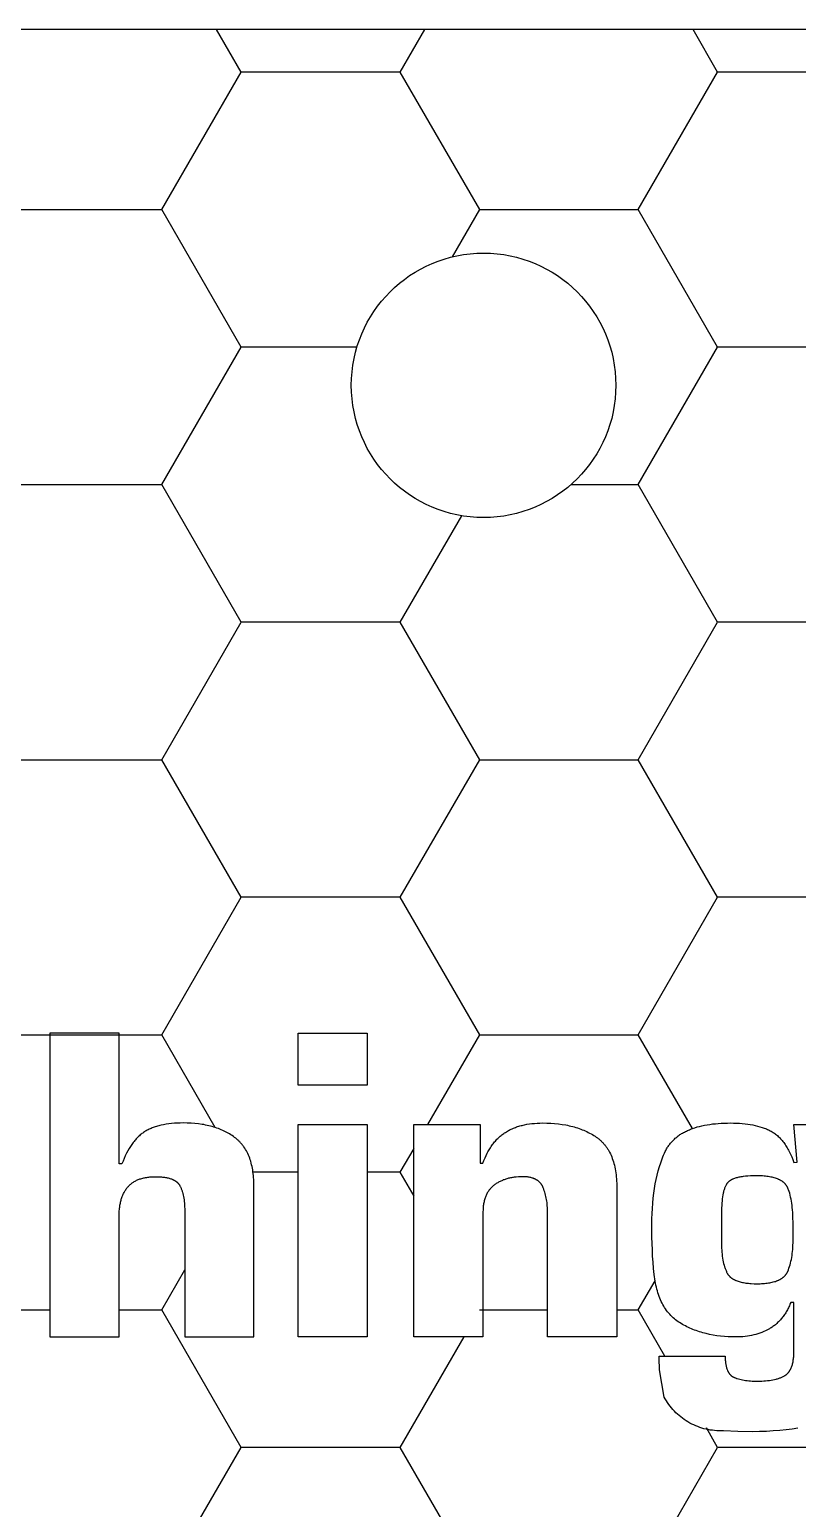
# Model space of a CAD drawing. Header units: millimetres. Extents: x 0 to 80, y 0 to 69.3.
# Drawn here: x 31.42 to 45.93, y 41.33 to 69.28 of the extents above; entities that cross this region are included whole.
import ezdxf

# ---------------------------------------------------------------- set-up
doc = ezdxf.new("R2010")
doc.units = ezdxf.units.MM
doc.header["$MEASUREMENT"] = 0
for name, color, linetype in [('CUT_PERIMETER', 1, 'CONTINUOUS'), ('HEX_BACKGROUND', 3, 'CONTINUOUS'), ('TEXT', 5, 'CONTINUOUS')]:
    doc.layers.add(name, color=color, linetype=linetype)

msp = doc.modelspace()

# ---------------------------------------------------------------- linework, layer by layer
at = {"layer": 'CUT_PERIMETER', "color": 1}
msp.add_line((60, 69.282), (20, 69.282), dxfattribs=at)
at = {"layer": 'CUT_PERIMETER'}
msp.add_circle((40, 62.557), 2.5, dxfattribs=at)
at = {"layer": 'HEX_BACKGROUND'}
for p, q in [((35.417, 68.48), (34.954, 69.282)), ((38.882, 69.282), (38.419, 68.48)), ((44.424, 68.48), (43.961, 69.282)), ((33.916, 65.88), (35.417, 68.48)), ((38.419, 68.48), (35.417, 68.48)), ((38.419, 68.48), (39.92, 65.88)), ((42.923, 65.88), (44.424, 68.48)), ((47.426, 68.48), (44.424, 68.48)), ((30.914, 65.88), (33.916, 65.88)), ((35.417, 63.28), (33.916, 65.88)), ((39.92, 65.88), (39.404, 64.985)), ((39.92, 65.88), (42.923, 65.88)), ((44.424, 63.28), (42.923, 65.88)), ((33.916, 60.68), (35.417, 63.28)), ((37.607, 63.28), (35.417, 63.28)), ((42.923, 60.68), (44.424, 63.28)), ((47.426, 63.28), (44.424, 63.28)), ((30.914, 60.68), (33.916, 60.68)), ((35.417, 58.08), (33.916, 60.68)), ((41.651, 60.68), (42.923, 60.68)), ((44.424, 58.08), (42.923, 60.68)), ((39.581, 60.092), (38.419, 58.08)), ((33.916, 55.48), (35.417, 58.08)), ((38.419, 58.08), (35.417, 58.08)), ((38.419, 58.08), (39.92, 55.48)), ((42.923, 55.48), (44.424, 58.08)), ((47.426, 58.08), (44.424, 58.08)), ((30.914, 55.48), (33.916, 55.48)), ((35.417, 52.88), (33.916, 55.48)), ((39.92, 55.48), (38.419, 52.88)), ((39.92, 55.48), (42.923, 55.48)), ((44.424, 52.88), (42.923, 55.48)), ((33.916, 50.28), (35.417, 52.88)), ((38.419, 52.88), (35.417, 52.88)), ((38.419, 52.88), (39.92, 50.28)), ((42.923, 50.28), (44.424, 52.88)), ((47.426, 52.88), (44.424, 52.88)), ((30.914, 50.28), (33.916, 50.28)), ((34.929, 48.526), (33.916, 50.28)), ((39.92, 50.28), (38.942, 48.586)), ((39.92, 50.28), (42.923, 50.28)), ((43.946, 48.507), (42.923, 50.28)), ((38.68, 48.131), (38.419, 47.68)), ((36.494, 47.68), (35.643, 47.68)), ((38.419, 47.68), (37.802, 47.68)), ((38.419, 47.68), (38.68, 47.228)), ((33.916, 45.08), (34.351, 45.833)), ((42.923, 45.08), (43.241, 45.63)), ((30.914, 45.08), (31.803, 45.08)), ((33.111, 45.08), (33.916, 45.08)), ((35.417, 42.48), (33.916, 45.08)), ((39.92, 45.08), (41.21, 45.08)), ((42.518, 45.08), (42.923, 45.08)), ((43.428, 44.205), (42.923, 45.08)), ((39.624, 44.567), (38.419, 42.48)), ((44.424, 42.48), (44.212, 42.847)), ((33.916, 39.88), (35.417, 42.48)), ((38.419, 42.48), (35.417, 42.48)), ((38.419, 42.48), (39.92, 39.88)), ((42.923, 39.88), (44.424, 42.48)), ((47.426, 42.48), (44.424, 42.48))]:
    msp.add_line(p, q, dxfattribs=at)
at = {"layer": 'TEXT'}
for p, q in [((33.111, 50.307), (31.803, 50.307)), ((31.803, 50.307), (31.803, 44.567)), ((33.111, 47.837), (33.111, 50.307)), ((36.494, 49.326), (36.494, 50.307)), ((36.494, 50.307), (37.802, 50.307)), ((37.802, 50.307), (37.802, 49.326)), ((37.802, 49.326), (36.494, 49.326)), ((33.494, 48.371), (33.479, 48.357)), ((33.509, 48.385), (33.494, 48.371)), ((33.525, 48.398), (33.509, 48.385)), ((33.541, 48.41), (33.525, 48.398)), ((33.557, 48.422), (33.541, 48.41)), ((33.573, 48.433), (33.557, 48.422)), ((33.589, 48.444), (33.573, 48.433)), ((33.606, 48.454), (33.589, 48.444)), ((33.623, 48.464), (33.606, 48.454)), ((33.64, 48.474), (33.623, 48.464)), ((33.658, 48.483), (33.64, 48.474)), ((33.676, 48.492), (33.658, 48.483)), ((33.695, 48.501), (33.676, 48.492)), ((33.714, 48.509), (33.695, 48.501)), ((33.734, 48.517), (33.714, 48.509)), ((33.753, 48.525), (33.734, 48.517)), ((33.774, 48.532), (33.753, 48.525)), ((33.794, 48.539), (33.774, 48.532)), ((33.816, 48.546), (33.794, 48.539)), ((33.837, 48.552), (33.816, 48.546)), ((33.859, 48.558), (33.837, 48.552)), ((33.882, 48.564), (33.859, 48.558)), ((33.904, 48.57), (33.882, 48.564)), ((33.951, 48.579), (33.904, 48.57)), ((34, 48.588), (33.951, 48.579)), ((34.05, 48.595), (34, 48.588)), ((34.101, 48.601), (34.05, 48.595)), ((34.155, 48.606), (34.101, 48.601)), ((34.21, 48.609), (34.155, 48.606)), ((34.267, 48.611), (34.21, 48.609)), ((34.325, 48.612), (34.267, 48.611)), ((34.399, 48.611), (34.325, 48.612)), ((34.472, 48.607), (34.399, 48.611)), ((34.543, 48.602), (34.472, 48.607)), ((34.611, 48.595), (34.543, 48.602)), ((34.678, 48.585), (34.611, 48.595)), ((34.711, 48.58), (34.678, 48.585)), ((34.744, 48.573), (34.711, 48.58)), ((34.775, 48.567), (34.744, 48.573)), ((34.807, 48.56), (34.775, 48.567)), ((34.838, 48.552), (34.807, 48.56)), ((34.868, 48.544), (34.838, 48.552)), ((34.898, 48.535), (34.868, 48.544)), ((34.928, 48.526), (34.898, 48.535)), ((34.957, 48.516), (34.928, 48.526)), ((34.986, 48.506), (34.957, 48.516)), ((35.014, 48.495), (34.986, 48.506)), ((35.041, 48.483), (35.014, 48.495)), ((35.069, 48.472), (35.041, 48.483)), ((35.096, 48.459), (35.069, 48.472)), ((35.122, 48.446), (35.096, 48.459)), ((35.148, 48.433), (35.122, 48.446)), ((35.173, 48.419), (35.148, 48.433)), ((35.198, 48.404), (35.173, 48.419)), ((35.223, 48.389), (35.198, 48.404)), ((35.247, 48.373), (35.223, 48.389)), ((35.27, 48.357), (35.247, 48.373)), ((36.494, 44.567), (36.494, 48.586)), ((36.494, 48.586), (37.802, 48.586)), ((37.802, 48.586), (37.802, 44.567)), ((38.68, 48.586), (39.936, 48.586)), ((38.68, 44.567), (38.68, 48.586)), ((39.936, 48.586), (39.936, 47.854)), ((40.314, 48.361), (40.33, 48.374)), ((40.33, 48.374), (40.346, 48.387)), ((40.346, 48.387), (40.363, 48.4)), ((40.363, 48.4), (40.38, 48.412)), ((40.38, 48.412), (40.397, 48.424)), ((40.397, 48.424), (40.414, 48.435)), ((40.414, 48.435), (40.432, 48.446)), ((40.432, 48.446), (40.45, 48.457)), ((40.45, 48.457), (40.468, 48.467)), ((40.468, 48.467), (40.486, 48.477)), ((40.486, 48.477), (40.505, 48.486)), ((40.505, 48.486), (40.524, 48.495)), ((40.524, 48.495), (40.543, 48.504)), ((40.543, 48.504), (40.563, 48.512)), ((40.563, 48.512), (40.583, 48.52)), ((40.583, 48.52), (40.603, 48.528)), ((40.603, 48.528), (40.623, 48.536)), ((40.623, 48.536), (40.644, 48.543)), ((40.644, 48.543), (40.665, 48.549)), ((40.665, 48.549), (40.686, 48.556)), ((40.686, 48.556), (40.708, 48.562)), ((40.708, 48.562), (40.729, 48.567)), ((40.729, 48.567), (40.751, 48.573)), ((40.751, 48.573), (40.774, 48.578)), ((40.774, 48.578), (40.819, 48.587)), ((40.819, 48.587), (40.866, 48.594)), ((40.866, 48.594), (40.914, 48.601)), ((40.914, 48.601), (40.962, 48.605)), ((40.962, 48.605), (41.012, 48.609)), ((41.012, 48.609), (41.063, 48.611)), ((41.063, 48.611), (41.116, 48.612)), ((41.116, 48.612), (41.193, 48.611)), ((41.193, 48.611), (41.269, 48.607)), ((41.269, 48.607), (41.343, 48.602)), ((41.343, 48.602), (41.415, 48.595)), ((41.415, 48.595), (41.485, 48.586)), ((41.485, 48.586), (41.553, 48.574)), ((41.553, 48.574), (41.586, 48.568)), ((41.586, 48.568), (41.619, 48.561)), ((41.619, 48.561), (41.652, 48.553)), ((41.652, 48.553), (41.684, 48.545)), ((41.684, 48.545), (41.715, 48.536)), ((41.715, 48.536), (41.746, 48.527)), ((41.746, 48.527), (41.777, 48.518)), ((41.777, 48.518), (41.807, 48.507)), ((41.807, 48.507), (41.836, 48.497)), ((41.836, 48.497), (41.866, 48.485)), ((41.866, 48.485), (41.894, 48.474)), ((41.894, 48.474), (41.922, 48.462)), ((41.922, 48.462), (41.95, 48.449)), ((41.95, 48.449), (41.977, 48.435)), ((41.977, 48.435), (42.004, 48.422)), ((42.004, 48.422), (42.031, 48.407)), ((42.031, 48.407), (42.056, 48.392)), ((42.056, 48.392), (42.082, 48.377)), ((42.082, 48.377), (42.107, 48.361)), ((43.665, 48.357), (43.68, 48.369)), ((43.68, 48.369), (43.695, 48.38)), ((43.695, 48.38), (43.711, 48.391)), ((43.711, 48.391), (43.728, 48.401)), ((43.728, 48.401), (43.744, 48.412)), ((43.744, 48.412), (43.761, 48.422)), ((43.761, 48.422), (43.779, 48.432)), ((43.779, 48.432), (43.796, 48.441)), ((43.796, 48.441), (43.814, 48.451)), ((43.814, 48.451), (43.833, 48.46)), ((43.833, 48.46), (43.852, 48.469)), ((43.852, 48.469), (43.871, 48.477)), ((43.871, 48.477), (43.89, 48.485)), ((43.89, 48.485), (43.91, 48.493)), ((43.91, 48.493), (43.951, 48.509)), ((43.951, 48.509), (43.993, 48.523)), ((43.993, 48.523), (44.036, 48.536)), ((44.036, 48.536), (44.081, 48.548)), ((44.081, 48.548), (44.128, 48.559)), ((44.128, 48.559), (44.176, 48.569)), ((44.176, 48.569), (44.225, 48.578)), ((44.225, 48.578), (44.276, 48.586)), ((44.276, 48.586), (44.328, 48.593)), ((44.328, 48.593), (44.381, 48.598)), ((44.381, 48.598), (44.436, 48.603)), ((44.436, 48.603), (44.492, 48.607)), ((44.492, 48.607), (44.55, 48.609)), ((44.55, 48.609), (44.609, 48.611)), ((44.609, 48.611), (44.67, 48.612)), ((44.67, 48.612), (44.727, 48.611)), ((44.727, 48.611), (44.783, 48.609)), ((44.783, 48.609), (44.838, 48.606)), ((44.838, 48.606), (44.891, 48.602)), ((44.891, 48.602), (44.943, 48.597)), ((44.943, 48.597), (44.993, 48.591)), ((44.993, 48.591), (45.042, 48.584)), ((45.042, 48.584), (45.09, 48.575)), ((45.09, 48.575), (45.136, 48.565)), ((45.136, 48.565), (45.18, 48.554)), ((45.18, 48.554), (45.224, 48.542)), ((45.224, 48.542), (45.265, 48.529)), ((45.265, 48.529), (45.286, 48.522)), ((45.286, 48.522), (45.306, 48.515)), ((45.306, 48.515), (45.326, 48.507)), ((45.326, 48.507), (45.345, 48.5)), ((45.345, 48.5), (45.364, 48.491)), ((45.364, 48.491), (45.383, 48.483)), ((45.383, 48.483), (45.401, 48.474)), ((45.401, 48.474), (45.419, 48.465)), ((45.419, 48.465), (45.436, 48.456)), ((45.436, 48.456), (45.454, 48.446)), ((45.454, 48.446), (45.471, 48.435)), ((45.471, 48.435), (45.488, 48.424)), ((45.488, 48.424), (45.505, 48.412)), ((45.505, 48.412), (45.521, 48.4)), ((45.521, 48.4), (45.537, 48.386)), ((45.537, 48.386), (45.553, 48.373)), ((45.553, 48.373), (45.569, 48.358)), ((45.927, 47.871), (45.866, 48.586)), ((45.866, 48.586), (47.175, 48.586)), ((33.3, 48.128), (33.275, 48.085)), ((33.312, 48.149), (33.3, 48.128)), ((33.325, 48.169), (33.312, 48.149)), ((33.338, 48.189), (33.325, 48.169)), ((33.351, 48.208), (33.338, 48.189)), ((33.365, 48.227), (33.351, 48.208)), ((33.378, 48.245), (33.365, 48.227)), ((33.392, 48.263), (33.378, 48.245)), ((33.406, 48.28), (33.392, 48.263)), ((33.42, 48.296), (33.406, 48.28)), ((33.435, 48.312), (33.42, 48.296)), ((33.449, 48.328), (33.435, 48.312)), ((33.464, 48.343), (33.449, 48.328)), ((33.479, 48.357), (33.464, 48.343)), ((35.293, 48.34), (35.27, 48.357)), ((35.305, 48.332), (35.293, 48.34)), ((35.316, 48.323), (35.305, 48.332)), ((35.327, 48.314), (35.316, 48.323)), ((35.337, 48.305), (35.327, 48.314)), ((35.348, 48.296), (35.337, 48.305)), ((35.359, 48.286), (35.348, 48.296)), ((35.369, 48.277), (35.359, 48.286)), ((35.379, 48.267), (35.369, 48.277)), ((35.389, 48.257), (35.379, 48.267)), ((35.399, 48.247), (35.389, 48.257)), ((35.408, 48.236), (35.399, 48.247)), ((35.417, 48.226), (35.408, 48.236)), ((35.427, 48.215), (35.417, 48.226)), ((35.436, 48.204), (35.427, 48.215)), ((35.445, 48.193), (35.436, 48.204)), ((35.453, 48.182), (35.445, 48.193)), ((35.462, 48.17), (35.453, 48.182)), ((35.47, 48.158), (35.462, 48.17)), ((35.486, 48.134), (35.47, 48.158)), ((35.501, 48.11), (35.486, 48.134)), ((35.516, 48.085), (35.501, 48.11)), ((40.093, 48.085), (40.104, 48.105)), ((40.104, 48.105), (40.117, 48.126)), ((40.117, 48.126), (40.129, 48.145)), ((40.129, 48.145), (40.142, 48.165)), ((40.142, 48.165), (40.155, 48.183)), ((40.155, 48.183), (40.168, 48.202)), ((40.168, 48.202), (40.181, 48.22)), ((40.181, 48.22), (40.195, 48.237)), ((40.195, 48.237), (40.209, 48.254)), ((40.209, 48.254), (40.223, 48.271)), ((40.223, 48.271), (40.238, 48.287)), ((40.238, 48.287), (40.252, 48.303)), ((40.252, 48.303), (40.267, 48.318)), ((40.267, 48.318), (40.283, 48.333)), ((40.283, 48.333), (40.298, 48.347)), ((40.298, 48.347), (40.314, 48.361)), ((42.107, 48.361), (42.131, 48.345)), ((42.131, 48.345), (42.143, 48.336)), ((42.143, 48.336), (42.155, 48.328)), ((42.155, 48.328), (42.167, 48.319)), ((42.167, 48.319), (42.178, 48.31)), ((42.178, 48.31), (42.189, 48.301)), ((42.189, 48.301), (42.2, 48.291)), ((42.2, 48.291), (42.211, 48.281)), ((42.211, 48.281), (42.222, 48.272)), ((42.222, 48.272), (42.232, 48.261)), ((42.232, 48.261), (42.243, 48.251)), ((42.243, 48.251), (42.253, 48.241)), ((42.253, 48.241), (42.263, 48.23)), ((42.263, 48.23), (42.272, 48.219)), ((42.272, 48.219), (42.282, 48.208)), ((42.282, 48.208), (42.291, 48.197)), ((42.291, 48.197), (42.301, 48.185)), ((42.301, 48.185), (42.31, 48.173)), ((42.31, 48.173), (42.318, 48.161)), ((42.318, 48.161), (42.327, 48.149)), ((42.327, 48.149), (42.335, 48.137)), ((42.335, 48.137), (42.344, 48.124)), ((42.344, 48.124), (42.352, 48.112)), ((42.352, 48.112), (42.359, 48.099)), ((42.359, 48.099), (42.367, 48.085)), ((43.435, 48.074), (43.443, 48.09)), ((43.443, 48.09), (43.452, 48.107)), ((43.452, 48.107), (43.46, 48.123)), ((43.46, 48.123), (43.47, 48.139)), ((43.47, 48.139), (43.479, 48.154)), ((43.479, 48.154), (43.489, 48.17)), ((43.489, 48.17), (43.499, 48.185)), ((43.499, 48.185), (43.51, 48.2)), ((43.51, 48.2), (43.521, 48.214)), ((43.521, 48.214), (43.532, 48.229)), ((43.532, 48.229), (43.544, 48.243)), ((43.544, 48.243), (43.556, 48.256)), ((43.556, 48.256), (43.568, 48.27)), ((43.568, 48.27), (43.581, 48.283)), ((43.581, 48.283), (43.594, 48.296)), ((43.594, 48.296), (43.607, 48.309)), ((43.607, 48.309), (43.621, 48.322)), ((43.621, 48.322), (43.635, 48.334)), ((43.635, 48.334), (43.65, 48.346)), ((43.65, 48.346), (43.665, 48.357)), ((45.569, 48.358), (45.585, 48.344)), ((45.585, 48.344), (45.6, 48.328)), ((45.6, 48.328), (45.615, 48.312)), ((45.615, 48.312), (45.63, 48.295)), ((45.63, 48.295), (45.644, 48.278)), ((45.644, 48.278), (45.659, 48.26)), ((45.659, 48.26), (45.673, 48.242)), ((45.673, 48.242), (45.687, 48.222)), ((45.687, 48.222), (45.7, 48.203)), ((45.7, 48.203), (45.714, 48.182)), ((45.714, 48.182), (45.727, 48.161)), ((45.727, 48.161), (45.74, 48.14)), ((45.74, 48.14), (45.752, 48.118)), ((45.752, 48.118), (45.765, 48.095)), ((45.765, 48.095), (45.777, 48.072)), ((33.163, 47.837), (33.111, 47.837)), ((33.184, 47.891), (33.163, 47.837)), ((33.205, 47.943), (33.184, 47.891)), ((33.228, 47.992), (33.205, 47.943)), ((33.251, 48.04), (33.228, 47.992)), ((33.275, 48.085), (33.251, 48.04)), ((35.53, 48.058), (35.516, 48.085)), ((35.543, 48.032), (35.53, 48.058)), ((35.556, 48.004), (35.543, 48.032)), ((35.568, 47.976), (35.556, 48.004)), ((35.579, 47.947), (35.568, 47.976)), ((35.589, 47.917), (35.579, 47.947)), ((35.599, 47.887), (35.589, 47.917)), ((35.608, 47.855), (35.599, 47.887)), ((35.616, 47.823), (35.608, 47.855)), ((35.623, 47.791), (35.616, 47.823)), ((39.936, 47.854), (39.988, 47.854)), ((39.988, 47.854), (40.007, 47.904)), ((40.007, 47.904), (40.027, 47.952)), ((40.027, 47.952), (40.048, 47.998)), ((40.048, 47.998), (40.07, 48.042)), ((40.07, 48.042), (40.081, 48.064)), ((40.081, 48.064), (40.093, 48.085)), ((42.367, 48.085), (42.382, 48.058)), ((42.382, 48.058), (42.396, 48.031)), ((42.396, 48.031), (42.409, 48.002)), ((42.409, 48.002), (42.422, 47.973)), ((42.422, 47.973), (42.433, 47.942)), ((42.433, 47.942), (42.444, 47.911)), ((42.444, 47.911), (42.454, 47.879)), ((42.454, 47.879), (42.464, 47.847)), ((42.464, 47.847), (42.473, 47.813)), ((42.473, 47.813), (42.481, 47.779)), ((43.324, 47.786), (43.349, 47.861)), ((43.349, 47.861), (43.375, 47.934)), ((43.375, 47.934), (43.39, 47.97)), ((43.39, 47.97), (43.404, 48.005)), ((43.404, 48.005), (43.419, 48.04)), ((43.419, 48.04), (43.435, 48.074)), ((45.777, 48.072), (45.789, 48.048)), ((45.789, 48.048), (45.801, 48.023)), ((45.801, 48.023), (45.824, 47.972)), ((45.824, 47.972), (45.845, 47.919)), ((45.845, 47.919), (45.866, 47.863)), ((45.866, 47.863), (45.927, 47.871)), ((33.425, 47.52), (33.44, 47.528)), ((33.44, 47.528), (33.456, 47.535)), ((33.456, 47.535), (33.472, 47.541)), ((33.472, 47.541), (33.488, 47.548)), ((33.488, 47.548), (33.505, 47.553)), ((33.505, 47.553), (33.522, 47.559)), ((33.522, 47.559), (33.539, 47.564)), ((33.539, 47.564), (33.557, 47.569)), ((33.557, 47.569), (33.575, 47.573)), ((33.575, 47.573), (33.593, 47.577)), ((33.593, 47.577), (33.612, 47.581)), ((33.612, 47.581), (33.632, 47.584)), ((33.632, 47.584), (33.651, 47.587)), ((33.651, 47.587), (33.671, 47.589)), ((33.671, 47.589), (33.692, 47.591)), ((33.692, 47.591), (33.713, 47.593)), ((33.713, 47.593), (33.734, 47.594)), ((33.734, 47.594), (33.756, 47.595)), ((33.756, 47.595), (33.8, 47.596)), ((33.8, 47.596), (33.845, 47.595)), ((33.845, 47.595), (33.888, 47.593)), ((33.888, 47.593), (33.909, 47.592)), ((33.909, 47.592), (33.929, 47.59)), ((33.929, 47.59), (33.948, 47.588)), ((33.948, 47.588), (33.968, 47.585)), ((33.968, 47.585), (33.986, 47.582)), ((33.986, 47.582), (34.004, 47.579)), ((34.004, 47.579), (34.021, 47.576)), ((34.021, 47.576), (34.038, 47.572)), ((34.038, 47.572), (34.054, 47.568)), ((34.054, 47.568), (34.07, 47.563)), ((34.07, 47.563), (34.085, 47.558)), ((34.085, 47.558), (34.1, 47.553)), ((34.1, 47.553), (34.114, 47.547)), ((34.114, 47.547), (34.121, 47.545)), ((34.121, 47.545), (34.128, 47.542)), ((34.128, 47.542), (34.134, 47.538)), ((34.134, 47.538), (34.141, 47.535)), ((34.141, 47.535), (34.147, 47.532)), ((34.147, 47.532), (34.153, 47.529)), ((34.153, 47.529), (34.159, 47.525)), ((35.63, 47.757), (35.623, 47.791)), ((35.636, 47.723), (35.63, 47.757)), ((35.641, 47.688), (35.636, 47.723)), ((35.646, 47.653), (35.641, 47.688)), ((35.65, 47.616), (35.646, 47.653)), ((35.653, 47.579), (35.65, 47.616)), ((35.656, 47.542), (35.653, 47.579)), ((35.658, 47.503), (35.656, 47.542)), ((40.358, 47.527), (40.342, 47.521)), ((40.373, 47.534), (40.358, 47.527)), ((40.389, 47.54), (40.373, 47.534)), ((40.406, 47.546), (40.389, 47.54)), ((40.422, 47.551), (40.406, 47.546)), ((40.439, 47.556), (40.422, 47.551)), ((40.456, 47.561), (40.439, 47.556)), ((40.473, 47.566), (40.456, 47.561)), ((40.49, 47.57), (40.473, 47.566)), ((40.508, 47.574), (40.49, 47.57)), ((40.526, 47.577), (40.508, 47.574)), ((40.544, 47.58), (40.526, 47.577)), ((40.562, 47.583), (40.544, 47.58)), ((40.581, 47.586), (40.562, 47.583)), ((40.599, 47.588), (40.581, 47.586)), ((40.618, 47.59), (40.599, 47.588)), ((40.657, 47.594), (40.618, 47.59)), ((40.696, 47.595), (40.657, 47.594)), ((40.737, 47.596), (40.696, 47.595)), ((40.756, 47.596), (40.737, 47.596)), ((40.775, 47.595), (40.756, 47.596)), ((40.793, 47.594), (40.775, 47.595)), ((40.811, 47.593), (40.793, 47.594)), ((40.828, 47.591), (40.811, 47.593)), ((40.845, 47.589), (40.828, 47.591)), ((40.861, 47.586), (40.845, 47.589)), ((40.878, 47.583), (40.861, 47.586)), ((40.893, 47.579), (40.878, 47.583)), ((40.908, 47.575), (40.893, 47.579)), ((40.923, 47.571), (40.908, 47.575)), ((40.93, 47.569), (40.923, 47.571)), ((40.937, 47.566), (40.93, 47.569)), ((40.944, 47.564), (40.937, 47.566)), ((40.951, 47.561), (40.944, 47.564)), ((40.958, 47.558), (40.951, 47.561)), ((40.964, 47.556), (40.958, 47.558)), ((40.971, 47.553), (40.964, 47.556)), ((40.977, 47.55), (40.971, 47.553)), ((40.983, 47.547), (40.977, 47.55)), ((40.99, 47.543), (40.983, 47.547)), ((40.996, 47.54), (40.99, 47.543)), ((41.002, 47.537), (40.996, 47.54)), ((41.008, 47.533), (41.002, 47.537)), ((41.013, 47.529), (41.008, 47.533)), ((41.019, 47.526), (41.013, 47.529)), ((42.481, 47.779), (42.488, 47.743)), ((42.488, 47.743), (42.494, 47.707)), ((42.494, 47.707), (42.5, 47.671)), ((42.5, 47.671), (42.505, 47.633)), ((42.505, 47.633), (42.509, 47.594)), ((42.509, 47.594), (42.512, 47.555)), ((42.512, 47.555), (42.515, 47.515)), ((43.245, 47.459), (43.261, 47.545)), ((43.261, 47.545), (43.28, 47.627)), ((43.28, 47.627), (43.301, 47.708)), ((43.301, 47.708), (43.324, 47.786)), ((44.669, 47.527), (44.663, 47.524)), ((44.674, 47.531), (44.669, 47.527)), ((44.68, 47.534), (44.674, 47.531)), ((44.687, 47.538), (44.68, 47.534)), ((44.693, 47.541), (44.687, 47.538)), ((44.699, 47.544), (44.693, 47.541)), ((44.706, 47.547), (44.699, 47.544)), ((44.713, 47.55), (44.706, 47.547)), ((44.727, 47.556), (44.713, 47.55)), ((44.742, 47.562), (44.727, 47.556)), ((44.757, 47.567), (44.742, 47.562)), ((44.774, 47.572), (44.757, 47.567)), ((44.791, 47.577), (44.774, 47.572)), ((44.808, 47.581), (44.791, 47.577)), ((44.826, 47.585), (44.808, 47.581)), ((44.845, 47.589), (44.826, 47.585)), ((44.865, 47.593), (44.845, 47.589)), ((44.885, 47.596), (44.865, 47.593)), ((44.906, 47.599), (44.885, 47.596)), ((44.95, 47.604), (44.906, 47.599)), ((44.996, 47.608), (44.95, 47.604)), ((45.045, 47.611), (44.996, 47.608)), ((45.097, 47.613), (45.045, 47.611)), ((45.152, 47.613), (45.097, 47.613)), ((45.214, 47.612), (45.152, 47.613)), ((45.272, 47.61), (45.214, 47.612)), ((45.301, 47.607), (45.272, 47.61)), ((45.328, 47.605), (45.301, 47.607)), ((45.354, 47.602), (45.328, 47.605)), ((45.38, 47.598), (45.354, 47.602)), ((45.405, 47.595), (45.38, 47.598)), ((45.429, 47.59), (45.405, 47.595)), ((45.452, 47.585), (45.429, 47.59)), ((45.475, 47.58), (45.452, 47.585)), ((45.496, 47.574), (45.475, 47.58)), ((45.517, 47.568), (45.496, 47.574)), ((45.537, 47.561), (45.517, 47.568)), ((45.557, 47.554), (45.537, 47.561)), ((45.566, 47.55), (45.557, 47.554)), ((45.575, 47.546), (45.566, 47.55)), ((45.584, 47.542), (45.575, 47.546)), ((45.593, 47.538), (45.584, 47.542)), ((45.601, 47.534), (45.593, 47.538)), ((45.609, 47.53), (45.601, 47.534)), ((45.617, 47.525), (45.609, 47.53)), ((33.175, 47.235), (33.182, 47.25)), ((33.182, 47.25), (33.189, 47.266)), ((33.189, 47.266), (33.196, 47.281)), ((33.196, 47.281), (33.203, 47.296)), ((33.203, 47.296), (33.211, 47.31)), ((33.211, 47.31), (33.219, 47.324)), ((33.219, 47.324), (33.228, 47.338)), ((33.228, 47.338), (33.237, 47.351)), ((33.237, 47.351), (33.246, 47.365)), ((33.246, 47.365), (33.255, 47.378)), ((33.255, 47.378), (33.265, 47.39)), ((33.265, 47.39), (33.275, 47.402)), ((33.275, 47.402), (33.285, 47.414)), ((33.285, 47.414), (33.296, 47.426)), ((33.296, 47.426), (33.307, 47.437)), ((33.307, 47.437), (33.319, 47.448)), ((33.319, 47.448), (33.331, 47.458)), ((33.331, 47.458), (33.343, 47.468)), ((33.343, 47.468), (33.356, 47.478)), ((33.356, 47.478), (33.369, 47.487)), ((33.369, 47.487), (33.383, 47.496)), ((33.383, 47.496), (33.396, 47.504)), ((33.396, 47.504), (33.411, 47.513)), ((33.411, 47.513), (33.425, 47.52)), ((34.159, 47.525), (34.165, 47.522)), ((34.165, 47.522), (34.171, 47.518)), ((34.171, 47.518), (34.177, 47.515)), ((34.177, 47.515), (34.182, 47.511)), ((34.182, 47.511), (34.187, 47.507)), ((34.187, 47.507), (34.193, 47.503)), ((34.193, 47.503), (34.198, 47.499)), ((34.198, 47.499), (34.203, 47.495)), ((34.203, 47.495), (34.207, 47.491)), ((34.207, 47.491), (34.212, 47.487)), ((34.212, 47.487), (34.217, 47.482)), ((34.217, 47.482), (34.221, 47.478)), ((34.221, 47.478), (34.225, 47.473)), ((34.225, 47.473), (34.229, 47.469)), ((34.229, 47.469), (34.233, 47.464)), ((34.233, 47.464), (34.237, 47.459)), ((34.237, 47.459), (34.241, 47.455)), ((34.241, 47.455), (34.245, 47.45)), ((34.245, 47.45), (34.248, 47.445)), ((34.248, 47.445), (34.251, 47.44)), ((34.251, 47.44), (34.254, 47.434)), ((34.254, 47.434), (34.258, 47.429)), ((34.258, 47.429), (34.26, 47.424)), ((34.26, 47.424), (34.266, 47.413)), ((34.266, 47.413), (34.271, 47.402)), ((34.271, 47.402), (34.277, 47.39)), ((34.277, 47.39), (34.282, 47.379)), ((34.282, 47.379), (34.286, 47.367)), ((34.286, 47.367), (34.291, 47.355)), ((34.291, 47.355), (34.296, 47.342)), ((34.296, 47.342), (34.3, 47.33)), ((34.3, 47.33), (34.304, 47.317)), ((34.304, 47.317), (34.308, 47.304)), ((34.308, 47.304), (34.315, 47.277)), ((34.315, 47.277), (34.322, 47.249)), ((34.322, 47.249), (34.328, 47.219)), ((35.659, 47.464), (35.658, 47.503)), ((35.659, 47.424), (35.659, 47.464)), ((35.659, 44.567), (35.659, 47.424)), ((40.055, 47.259), (40.048, 47.243)), ((40.062, 47.274), (40.055, 47.259)), ((40.07, 47.289), (40.062, 47.274)), ((40.079, 47.303), (40.07, 47.289)), ((40.088, 47.318), (40.079, 47.303)), ((40.097, 47.331), (40.088, 47.318)), ((40.107, 47.345), (40.097, 47.331)), ((40.117, 47.357), (40.107, 47.345)), ((40.127, 47.37), (40.117, 47.357)), ((40.133, 47.376), (40.127, 47.37)), ((40.138, 47.382), (40.133, 47.376)), ((40.144, 47.388), (40.138, 47.382)), ((40.15, 47.394), (40.144, 47.388)), ((40.155, 47.4), (40.15, 47.394)), ((40.161, 47.405), (40.155, 47.4)), ((40.173, 47.416), (40.161, 47.405)), ((40.186, 47.427), (40.173, 47.416)), ((40.199, 47.437), (40.186, 47.427)), ((40.212, 47.447), (40.199, 47.437)), ((40.226, 47.456), (40.212, 47.447)), ((40.239, 47.465), (40.226, 47.456)), ((40.253, 47.474), (40.239, 47.465)), ((40.268, 47.483), (40.253, 47.474)), ((40.282, 47.491), (40.268, 47.483)), ((40.297, 47.499), (40.282, 47.491)), ((40.312, 47.506), (40.297, 47.499)), ((40.327, 47.514), (40.312, 47.506)), ((40.342, 47.521), (40.327, 47.514)), ((41.024, 47.522), (41.019, 47.526)), ((41.03, 47.518), (41.024, 47.522)), ((41.035, 47.514), (41.03, 47.518)), ((41.04, 47.509), (41.035, 47.514)), ((41.045, 47.505), (41.04, 47.509)), ((41.05, 47.501), (41.045, 47.505)), ((41.055, 47.496), (41.05, 47.501)), ((41.06, 47.492), (41.055, 47.496)), ((41.064, 47.487), (41.06, 47.492)), ((41.069, 47.482), (41.064, 47.487)), ((41.073, 47.477), (41.069, 47.482)), ((41.078, 47.472), (41.073, 47.477)), ((41.082, 47.467), (41.078, 47.472)), ((41.086, 47.462), (41.082, 47.467)), ((41.09, 47.457), (41.086, 47.462)), ((41.094, 47.451), (41.09, 47.457)), ((41.097, 47.446), (41.094, 47.451)), ((41.101, 47.44), (41.097, 47.446)), ((41.104, 47.435), (41.101, 47.44)), ((41.108, 47.429), (41.104, 47.435)), ((41.111, 47.423), (41.108, 47.429)), ((41.114, 47.417), (41.111, 47.423)), ((41.117, 47.411), (41.114, 47.417)), ((41.12, 47.404), (41.117, 47.411)), ((41.123, 47.398), (41.12, 47.404)), ((41.126, 47.392), (41.123, 47.398)), ((41.128, 47.385), (41.126, 47.392)), ((41.138, 47.359), (41.128, 47.385)), ((41.148, 47.332), (41.138, 47.359)), ((41.156, 47.305), (41.148, 47.332)), ((41.164, 47.277), (41.156, 47.305)), ((41.172, 47.25), (41.164, 47.277)), ((41.178, 47.222), (41.172, 47.25)), ((42.515, 47.515), (42.517, 47.474)), ((42.517, 47.474), (42.518, 47.432)), ((42.518, 47.432), (42.518, 47.389)), ((42.518, 47.389), (42.518, 44.567)), ((43.206, 47.19), (43.217, 47.282)), ((43.217, 47.282), (43.23, 47.372)), ((43.23, 47.372), (43.245, 47.459)), ((44.524, 47.254), (44.518, 47.218)), ((44.531, 47.288), (44.524, 47.254)), ((44.534, 47.304), (44.531, 47.288)), ((44.538, 47.32), (44.534, 47.304)), ((44.542, 47.335), (44.538, 47.32)), ((44.547, 47.349), (44.542, 47.335)), ((44.551, 47.364), (44.547, 47.349)), ((44.556, 47.377), (44.551, 47.364)), ((44.561, 47.39), (44.556, 47.377)), ((44.566, 47.403), (44.561, 47.39)), ((44.571, 47.415), (44.566, 47.403)), ((44.577, 47.426), (44.571, 47.415)), ((44.583, 47.437), (44.577, 47.426)), ((44.586, 47.442), (44.583, 47.437)), ((44.589, 47.448), (44.586, 47.442)), ((44.592, 47.453), (44.589, 47.448)), ((44.595, 47.458), (44.592, 47.453)), ((44.598, 47.462), (44.595, 47.458)), ((44.601, 47.467), (44.598, 47.462)), ((44.604, 47.471), (44.601, 47.467)), ((44.608, 47.476), (44.604, 47.471)), ((44.612, 47.48), (44.608, 47.476)), ((44.615, 47.485), (44.612, 47.48)), ((44.619, 47.489), (44.615, 47.485)), ((44.624, 47.493), (44.619, 47.489)), ((44.628, 47.497), (44.624, 47.493)), ((44.632, 47.501), (44.628, 47.497)), ((44.637, 47.505), (44.632, 47.501)), ((44.642, 47.509), (44.637, 47.505)), ((44.647, 47.513), (44.642, 47.509)), ((44.652, 47.517), (44.647, 47.513)), ((44.657, 47.52), (44.652, 47.517)), ((44.663, 47.524), (44.657, 47.52)), ((45.625, 47.521), (45.617, 47.525)), ((45.633, 47.516), (45.625, 47.521)), ((45.641, 47.511), (45.633, 47.516)), ((45.648, 47.506), (45.641, 47.511)), ((45.655, 47.501), (45.648, 47.506)), ((45.662, 47.496), (45.655, 47.501)), ((45.669, 47.491), (45.662, 47.496)), ((45.675, 47.486), (45.669, 47.491)), ((45.681, 47.48), (45.675, 47.486)), ((45.687, 47.475), (45.681, 47.48)), ((45.693, 47.469), (45.687, 47.475)), ((45.699, 47.463), (45.693, 47.469)), ((45.704, 47.457), (45.699, 47.463)), ((45.71, 47.451), (45.704, 47.457)), ((45.715, 47.445), (45.71, 47.451)), ((45.72, 47.438), (45.715, 47.445)), ((45.724, 47.432), (45.72, 47.438)), ((45.729, 47.426), (45.724, 47.432)), ((45.733, 47.419), (45.729, 47.426)), ((45.737, 47.412), (45.733, 47.419)), ((45.741, 47.405), (45.737, 47.412)), ((45.745, 47.398), (45.741, 47.405)), ((45.748, 47.391), (45.745, 47.398)), ((45.751, 47.384), (45.748, 47.391)), ((45.754, 47.377), (45.751, 47.384)), ((45.76, 47.362), (45.754, 47.377)), ((45.766, 47.346), (45.76, 47.362)), ((45.777, 47.315), (45.766, 47.346)), ((45.787, 47.282), (45.777, 47.315)), ((45.796, 47.247), (45.787, 47.282)), ((45.804, 47.211), (45.796, 47.247)), ((33.114, 46.942), (33.117, 46.983)), ((33.117, 46.983), (33.119, 47.003)), ((33.119, 47.003), (33.122, 47.022)), ((33.122, 47.022), (33.124, 47.042)), ((33.124, 47.042), (33.127, 47.061)), ((33.127, 47.061), (33.131, 47.08)), ((33.131, 47.08), (33.134, 47.098)), ((33.134, 47.098), (33.138, 47.116)), ((33.138, 47.116), (33.143, 47.134)), ((33.143, 47.134), (33.147, 47.152)), ((33.147, 47.152), (33.152, 47.169)), ((33.152, 47.169), (33.158, 47.186)), ((33.158, 47.186), (33.163, 47.202)), ((33.163, 47.202), (33.169, 47.219)), ((33.169, 47.219), (33.175, 47.235)), ((34.328, 47.219), (34.333, 47.189)), ((34.333, 47.189), (34.338, 47.158)), ((34.338, 47.158), (34.342, 47.126)), ((34.342, 47.126), (34.345, 47.093)), ((34.345, 47.093), (34.348, 47.059)), ((34.348, 47.059), (34.349, 47.024)), ((34.349, 47.024), (34.35, 46.988)), ((34.35, 46.988), (34.351, 46.951)), ((39.99, 46.982), (39.989, 46.961)), ((39.991, 47.003), (39.99, 46.982)), ((39.993, 47.024), (39.991, 47.003)), ((39.995, 47.045), (39.993, 47.024)), ((39.998, 47.065), (39.995, 47.045)), ((40.001, 47.084), (39.998, 47.065)), ((40.005, 47.103), (40.001, 47.084)), ((40.009, 47.122), (40.005, 47.103)), ((40.013, 47.141), (40.009, 47.122)), ((40.018, 47.159), (40.013, 47.141)), ((40.023, 47.176), (40.018, 47.159)), ((40.028, 47.194), (40.023, 47.176)), ((40.034, 47.211), (40.028, 47.194)), ((40.041, 47.227), (40.034, 47.211)), ((40.048, 47.243), (40.041, 47.227)), ((41.184, 47.193), (41.178, 47.222)), ((41.19, 47.165), (41.184, 47.193)), ((41.195, 47.136), (41.19, 47.165)), ((41.199, 47.106), (41.195, 47.136)), ((41.202, 47.077), (41.199, 47.106)), ((41.205, 47.047), (41.202, 47.077)), ((41.207, 47.017), (41.205, 47.047)), ((41.209, 46.987), (41.207, 47.017)), ((41.21, 46.956), (41.209, 46.987)), ((43.185, 46.898), (43.19, 46.998)), ((43.19, 46.998), (43.197, 47.095)), ((43.197, 47.095), (43.206, 47.19)), ((44.5, 47.007), (44.498, 46.908)), ((44.502, 47.053), (44.5, 47.007)), ((44.504, 47.097), (44.502, 47.053)), ((44.508, 47.14), (44.504, 47.097)), ((44.512, 47.18), (44.508, 47.14)), ((44.518, 47.218), (44.512, 47.18)), ((45.812, 47.174), (45.804, 47.211)), ((45.819, 47.136), (45.812, 47.174)), ((45.825, 47.096), (45.819, 47.136)), ((45.831, 47.054), (45.825, 47.096)), ((45.836, 47.012), (45.831, 47.054)), ((45.84, 46.968), (45.836, 47.012)), ((45.843, 46.922), (45.84, 46.968)), ((33.111, 46.856), (33.112, 46.899)), ((33.111, 44.567), (33.111, 46.856)), ((33.112, 46.899), (33.114, 46.942)), ((34.351, 46.951), (34.351, 44.567)), ((39.989, 46.961), (39.988, 46.939)), ((39.988, 46.939), (39.988, 46.916)), ((39.988, 46.916), (39.988, 44.567)), ((41.21, 46.925), (41.21, 46.956)), ((41.21, 44.567), (41.21, 46.925)), ((43.181, 46.692), (43.182, 46.797)), ((43.183, 46.452), (43.181, 46.692)), ((43.182, 46.797), (43.185, 46.898)), ((44.498, 46.908), (44.498, 46.658)), ((45.848, 46.827), (45.843, 46.922)), ((45.849, 46.727), (45.848, 46.827)), ((45.849, 46.391), (45.849, 46.727)), ((43.19, 46.215), (43.183, 46.452)), ((44.498, 46.658), (44.498, 46.331)), ((43.195, 46.097), (43.19, 46.215)), ((44.498, 46.331), (44.498, 46.288)), ((44.498, 46.288), (44.5, 46.247)), ((44.5, 46.247), (44.502, 46.207)), ((44.502, 46.207), (44.504, 46.167)), ((44.504, 46.167), (44.508, 46.129)), ((44.508, 46.129), (44.512, 46.092)), ((45.83, 46.105), (45.835, 46.143)), ((45.835, 46.143), (45.839, 46.182)), ((45.839, 46.182), (45.843, 46.222)), ((45.843, 46.222), (45.846, 46.263)), ((45.846, 46.263), (45.848, 46.305)), ((45.848, 46.305), (45.849, 46.347)), ((45.849, 46.347), (45.849, 46.391)), ((43.203, 45.979), (43.195, 46.097)), ((43.212, 45.862), (43.203, 45.979)), ((43.224, 45.746), (43.212, 45.862)), ((44.512, 46.092), (44.518, 46.056)), ((44.518, 46.056), (44.524, 46.021)), ((44.524, 46.021), (44.531, 45.987)), ((44.531, 45.987), (44.538, 45.954)), ((44.538, 45.954), (44.547, 45.923)), ((44.547, 45.923), (44.556, 45.892)), ((44.556, 45.892), (44.561, 45.877)), ((44.561, 45.877), (44.566, 45.862)), ((44.566, 45.862), (44.571, 45.848)), ((45.762, 45.835), (45.773, 45.866)), ((45.773, 45.866), (45.784, 45.897)), ((45.784, 45.897), (45.793, 45.93)), ((45.793, 45.93), (45.802, 45.963)), ((45.802, 45.963), (45.81, 45.997)), ((45.81, 45.997), (45.818, 46.032)), ((45.818, 46.032), (45.824, 46.068)), ((45.824, 46.068), (45.83, 46.105)), ((43.229, 45.704), (43.224, 45.746)), ((43.235, 45.663), (43.229, 45.704)), ((43.242, 45.623), (43.235, 45.663)), ((43.249, 45.584), (43.242, 45.623)), ((43.257, 45.546), (43.249, 45.584)), ((44.571, 45.848), (44.577, 45.834)), ((44.577, 45.834), (44.583, 45.82)), ((44.583, 45.82), (44.589, 45.806)), ((44.589, 45.806), (44.595, 45.793)), ((44.595, 45.793), (44.601, 45.78)), ((44.601, 45.78), (44.604, 45.774)), ((44.604, 45.774), (44.608, 45.767)), ((44.608, 45.767), (44.612, 45.761)), ((44.612, 45.761), (44.616, 45.755)), ((44.616, 45.755), (44.62, 45.749)), ((44.62, 45.749), (44.624, 45.743)), ((44.624, 45.743), (44.628, 45.737)), ((44.628, 45.737), (44.633, 45.732)), ((44.633, 45.732), (44.637, 45.726)), ((44.637, 45.726), (44.642, 45.721)), ((44.642, 45.721), (44.647, 45.715)), ((44.647, 45.715), (44.653, 45.71)), ((44.653, 45.71), (44.658, 45.705)), ((44.658, 45.705), (44.664, 45.7)), ((44.664, 45.7), (44.669, 45.695)), ((44.669, 45.695), (44.675, 45.69)), ((44.675, 45.69), (44.682, 45.685)), ((44.682, 45.685), (44.688, 45.68)), ((44.688, 45.68), (44.694, 45.676)), ((44.694, 45.676), (44.701, 45.671)), ((44.701, 45.671), (44.708, 45.667)), ((44.708, 45.667), (44.715, 45.662)), ((44.715, 45.662), (44.722, 45.658)), ((44.722, 45.658), (44.729, 45.654)), ((44.729, 45.654), (44.737, 45.65)), ((44.737, 45.65), (44.745, 45.646)), ((44.745, 45.646), (44.753, 45.643)), ((44.753, 45.643), (44.761, 45.639)), ((44.761, 45.639), (44.769, 45.635)), ((44.769, 45.635), (44.777, 45.632)), ((44.777, 45.632), (44.795, 45.625)), ((44.795, 45.625), (44.813, 45.619)), ((44.813, 45.619), (44.832, 45.613)), ((44.832, 45.613), (44.851, 45.608)), ((44.851, 45.608), (44.871, 45.603)), ((44.871, 45.603), (44.892, 45.598)), ((44.892, 45.598), (44.914, 45.594)), ((44.914, 45.594), (44.936, 45.59)), ((44.936, 45.59), (44.959, 45.586)), ((44.959, 45.586), (44.983, 45.583)), ((44.983, 45.583), (45.008, 45.581)), ((45.008, 45.581), (45.033, 45.579)), ((45.033, 45.579), (45.059, 45.577)), ((45.059, 45.577), (45.113, 45.574)), ((45.113, 45.574), (45.169, 45.573)), ((45.169, 45.573), (45.228, 45.574)), ((45.228, 45.574), (45.256, 45.576)), ((45.256, 45.576), (45.284, 45.577)), ((45.284, 45.577), (45.31, 45.579)), ((45.31, 45.579), (45.336, 45.582)), ((45.336, 45.582), (45.362, 45.585)), ((45.362, 45.585), (45.386, 45.588)), ((45.386, 45.588), (45.41, 45.592)), ((45.41, 45.592), (45.433, 45.596)), ((45.433, 45.596), (45.455, 45.601)), ((45.455, 45.601), (45.477, 45.606)), ((45.477, 45.606), (45.498, 45.612)), ((45.498, 45.612), (45.518, 45.618)), ((45.518, 45.618), (45.537, 45.625)), ((45.537, 45.625), (45.555, 45.632)), ((45.555, 45.632), (45.564, 45.635)), ((45.564, 45.635), (45.573, 45.639)), ((45.573, 45.639), (45.582, 45.643)), ((45.582, 45.643), (45.59, 45.647)), ((45.59, 45.647), (45.598, 45.651)), ((45.598, 45.651), (45.607, 45.655)), ((45.607, 45.655), (45.614, 45.66)), ((45.614, 45.66), (45.622, 45.664)), ((45.622, 45.664), (45.63, 45.669)), ((45.63, 45.669), (45.637, 45.674)), ((45.637, 45.674), (45.644, 45.678)), ((45.644, 45.678), (45.651, 45.683)), ((45.651, 45.683), (45.658, 45.688)), ((45.658, 45.688), (45.664, 45.694)), ((45.664, 45.694), (45.671, 45.699)), ((45.671, 45.699), (45.677, 45.704)), ((45.677, 45.704), (45.683, 45.71)), ((45.683, 45.71), (45.689, 45.715)), ((45.689, 45.715), (45.694, 45.721)), ((45.694, 45.721), (45.7, 45.727)), ((45.7, 45.727), (45.705, 45.733)), ((45.705, 45.733), (45.71, 45.739)), ((45.71, 45.739), (45.715, 45.745)), ((45.715, 45.745), (45.719, 45.751)), ((45.719, 45.751), (45.724, 45.758)), ((45.724, 45.758), (45.728, 45.764)), ((45.728, 45.764), (45.732, 45.771)), ((45.732, 45.771), (45.736, 45.778)), ((45.736, 45.778), (45.74, 45.785)), ((45.74, 45.785), (45.744, 45.792)), ((45.744, 45.792), (45.747, 45.799)), ((45.747, 45.799), (45.75, 45.806)), ((45.75, 45.806), (45.762, 45.835)), ((43.266, 45.509), (43.257, 45.546)), ((43.275, 45.472), (43.266, 45.509)), ((43.285, 45.436), (43.275, 45.472)), ((43.296, 45.401), (43.285, 45.436)), ((43.307, 45.367), (43.296, 45.401)), ((43.319, 45.333), (43.307, 45.367)), ((43.332, 45.301), (43.319, 45.333)), ((43.345, 45.269), (43.332, 45.301)), ((43.359, 45.238), (43.345, 45.269)), ((43.374, 45.208), (43.359, 45.238)), ((43.39, 45.179), (43.374, 45.208)), ((43.406, 45.15), (43.39, 45.179)), ((43.423, 45.122), (43.406, 45.15)), ((43.441, 45.096), (43.423, 45.122)), ((43.459, 45.07), (43.441, 45.096)), ((43.478, 45.044), (43.459, 45.07)), ((43.497, 45.02), (43.478, 45.044)), ((43.518, 44.996), (43.497, 45.02)), ((45.711, 45.024), (45.7, 45.006)), ((45.722, 45.042), (45.711, 45.024)), ((45.732, 45.06), (45.722, 45.042)), ((45.743, 45.079), (45.732, 45.06)), ((45.753, 45.098), (45.743, 45.079)), ((45.762, 45.118), (45.753, 45.098)), ((45.772, 45.138), (45.762, 45.118)), ((45.781, 45.158), (45.772, 45.138)), ((45.789, 45.178), (45.781, 45.158)), ((45.798, 45.199), (45.789, 45.178)), ((45.806, 45.221), (45.798, 45.199)), ((45.866, 45.221), (45.806, 45.221)), ((45.866, 44.3), (45.866, 45.221)), ((43.539, 44.973), (43.518, 44.996)), ((43.561, 44.951), (43.539, 44.973)), ((43.583, 44.93), (43.561, 44.951)), ((43.606, 44.91), (43.583, 44.93)), ((43.63, 44.89), (43.606, 44.91)), ((43.654, 44.872), (43.63, 44.89)), ((43.68, 44.854), (43.654, 44.872)), ((43.705, 44.837), (43.68, 44.854)), ((43.732, 44.82), (43.705, 44.837)), ((43.759, 44.805), (43.732, 44.82)), ((43.786, 44.79), (43.759, 44.805)), ((43.814, 44.775), (43.786, 44.79)), ((43.842, 44.761), (43.814, 44.775)), ((43.871, 44.747), (43.842, 44.761)), ((43.9, 44.734), (43.871, 44.747)), ((43.929, 44.721), (43.9, 44.734)), ((45.419, 44.731), (45.402, 44.721)), ((45.435, 44.742), (45.419, 44.731)), ((45.452, 44.752), (45.435, 44.742)), ((45.468, 44.763), (45.452, 44.752)), ((45.484, 44.774), (45.468, 44.763)), ((45.5, 44.786), (45.484, 44.774)), ((45.515, 44.798), (45.5, 44.786)), ((45.53, 44.811), (45.515, 44.798)), ((45.545, 44.824), (45.53, 44.811)), ((45.559, 44.837), (45.545, 44.824)), ((45.574, 44.85), (45.559, 44.837)), ((45.588, 44.864), (45.574, 44.85)), ((45.601, 44.879), (45.588, 44.864)), ((45.615, 44.893), (45.601, 44.879)), ((45.628, 44.908), (45.615, 44.893)), ((45.64, 44.924), (45.628, 44.908)), ((45.653, 44.939), (45.64, 44.924)), ((45.665, 44.956), (45.653, 44.939)), ((45.677, 44.972), (45.665, 44.956)), ((45.689, 44.989), (45.677, 44.972)), ((45.7, 45.006), (45.689, 44.989)), ((31.803, 44.567), (33.111, 44.567)), ((34.351, 44.567), (35.659, 44.567)), ((37.802, 44.567), (36.494, 44.567)), ((39.988, 44.567), (38.68, 44.567)), ((42.518, 44.567), (41.21, 44.567)), ((43.958, 44.709), (43.929, 44.721)), ((43.988, 44.698), (43.958, 44.709)), ((44.019, 44.687), (43.988, 44.698)), ((44.049, 44.676), (44.019, 44.687)), ((44.08, 44.666), (44.049, 44.676)), ((44.111, 44.656), (44.08, 44.666)), ((44.143, 44.647), (44.111, 44.656)), ((44.207, 44.63), (44.143, 44.647)), ((44.273, 44.615), (44.207, 44.63)), ((44.34, 44.602), (44.273, 44.615)), ((44.409, 44.591), (44.34, 44.602)), ((44.479, 44.582), (44.409, 44.591)), ((44.551, 44.575), (44.479, 44.582)), ((44.623, 44.57), (44.551, 44.575)), ((44.698, 44.568), (44.623, 44.57)), ((44.773, 44.567), (44.698, 44.568)), ((44.817, 44.567), (44.773, 44.567)), ((44.86, 44.569), (44.817, 44.567)), ((44.903, 44.572), (44.86, 44.569)), ((44.945, 44.576), (44.903, 44.572)), ((44.986, 44.582), (44.945, 44.576)), ((45.027, 44.588), (44.986, 44.582)), ((45.067, 44.596), (45.027, 44.588)), ((45.107, 44.605), (45.067, 44.596)), ((45.146, 44.616), (45.107, 44.605)), ((45.184, 44.627), (45.146, 44.616)), ((45.222, 44.64), (45.184, 44.627)), ((45.259, 44.654), (45.222, 44.64)), ((45.296, 44.669), (45.259, 44.654)), ((45.332, 44.685), (45.296, 44.669)), ((45.367, 44.703), (45.332, 44.685)), ((45.402, 44.721), (45.367, 44.703)), ((43.319, 44.093), (43.319, 44.205)), ((43.319, 44.205), (44.567, 44.205)), ((44.567, 44.205), (44.567, 44.165)), ((45.86, 44.17), (45.862, 44.191)), ((45.862, 44.191), (45.864, 44.211)), ((45.864, 44.211), (45.865, 44.233)), ((45.865, 44.233), (45.866, 44.255)), ((45.866, 44.255), (45.866, 44.3)), ((43.323, 44.02), (43.319, 44.093)), ((43.327, 43.947), (43.323, 44.02)), ((43.413, 43.43), (43.327, 43.947)), ((44.567, 44.165), (44.568, 44.146)), ((44.568, 44.146), (44.569, 44.127)), ((44.569, 44.127), (44.571, 44.109)), ((44.571, 44.109), (44.573, 44.091)), ((44.573, 44.091), (44.575, 44.074)), ((44.575, 44.074), (44.577, 44.057)), ((44.577, 44.057), (44.58, 44.041)), ((44.58, 44.041), (44.583, 44.025)), ((44.583, 44.025), (44.586, 44.01)), ((44.586, 44.01), (44.59, 43.995)), ((44.59, 43.995), (44.594, 43.981)), ((44.594, 43.981), (44.598, 43.967)), ((44.598, 43.967), (44.603, 43.954)), ((44.603, 43.954), (44.608, 43.941)), ((44.608, 43.941), (44.61, 43.935)), ((44.61, 43.935), (44.613, 43.929)), ((44.613, 43.929), (44.616, 43.923)), ((44.616, 43.923), (44.618, 43.917)), ((44.618, 43.917), (44.621, 43.912)), ((44.621, 43.912), (44.624, 43.906)), ((44.624, 43.906), (44.627, 43.901)), ((44.627, 43.901), (44.631, 43.895)), ((44.631, 43.895), (44.634, 43.89)), ((45.76, 43.892), (45.765, 43.897)), ((45.765, 43.897), (45.769, 43.902)), ((45.769, 43.902), (45.773, 43.908)), ((45.773, 43.908), (45.777, 43.913)), ((45.777, 43.913), (45.781, 43.919)), ((45.781, 43.919), (45.785, 43.925)), ((45.785, 43.925), (45.789, 43.931)), ((45.789, 43.931), (45.792, 43.937)), ((45.792, 43.937), (45.796, 43.943)), ((45.796, 43.943), (45.799, 43.949)), ((45.799, 43.949), (45.803, 43.956)), ((45.803, 43.956), (45.806, 43.962)), ((45.806, 43.962), (45.809, 43.969)), ((45.809, 43.969), (45.812, 43.976)), ((45.812, 43.976), (45.815, 43.983)), ((45.815, 43.983), (45.821, 43.997)), ((45.821, 43.997), (45.827, 44.012)), ((45.827, 44.012), (45.832, 44.028)), ((45.832, 44.028), (45.837, 44.044)), ((45.837, 44.044), (45.841, 44.06)), ((45.841, 44.06), (45.845, 44.077)), ((45.845, 44.077), (45.849, 44.095)), ((45.849, 44.095), (45.852, 44.113)), ((45.852, 44.113), (45.855, 44.132)), ((45.855, 44.132), (45.858, 44.151)), ((45.858, 44.151), (45.86, 44.17)), ((44.634, 43.89), (44.637, 43.885)), ((44.637, 43.885), (44.641, 43.88)), ((44.641, 43.88), (44.644, 43.875)), ((44.644, 43.875), (44.648, 43.871)), ((44.648, 43.871), (44.651, 43.866)), ((44.651, 43.866), (44.655, 43.862)), ((44.655, 43.862), (44.659, 43.857)), ((44.659, 43.857), (44.663, 43.853)), ((44.663, 43.853), (44.667, 43.849)), ((44.667, 43.849), (44.671, 43.845)), ((44.671, 43.845), (44.675, 43.841)), ((44.675, 43.841), (44.679, 43.837)), ((44.679, 43.837), (44.683, 43.834)), ((44.683, 43.834), (44.688, 43.83)), ((44.688, 43.83), (44.692, 43.827)), ((44.692, 43.827), (44.696, 43.824)), ((44.696, 43.824), (44.701, 43.821)), ((44.701, 43.821), (44.706, 43.818)), ((44.706, 43.818), (44.71, 43.815)), ((44.71, 43.815), (44.715, 43.812)), ((44.715, 43.812), (44.72, 43.81)), ((44.72, 43.81), (44.725, 43.807)), ((44.725, 43.807), (44.73, 43.805)), ((44.73, 43.805), (44.741, 43.8)), ((44.741, 43.8), (44.751, 43.796)), ((44.751, 43.796), (44.762, 43.792)), ((44.762, 43.792), (44.773, 43.788)), ((44.773, 43.788), (44.784, 43.784)), ((44.784, 43.784), (44.796, 43.78)), ((44.796, 43.78), (44.82, 43.773)), ((44.82, 43.773), (44.844, 43.766)), ((44.844, 43.766), (44.87, 43.76)), ((44.87, 43.76), (44.896, 43.755)), ((44.896, 43.755), (44.924, 43.75)), ((44.924, 43.75), (44.952, 43.746)), ((44.952, 43.746), (44.982, 43.742)), ((44.982, 43.742), (45.012, 43.739)), ((45.012, 43.739), (45.043, 43.736)), ((45.043, 43.736), (45.076, 43.734)), ((45.076, 43.734), (45.109, 43.733)), ((45.109, 43.733), (45.178, 43.732)), ((45.178, 43.732), (45.218, 43.732)), ((45.218, 43.732), (45.257, 43.733)), ((45.257, 43.733), (45.295, 43.735)), ((45.295, 43.735), (45.332, 43.738)), ((45.332, 43.738), (45.368, 43.741)), ((45.368, 43.741), (45.403, 43.746)), ((45.403, 43.746), (45.436, 43.751)), ((45.436, 43.751), (45.468, 43.756)), ((45.468, 43.756), (45.499, 43.763)), ((45.499, 43.763), (45.529, 43.77)), ((45.529, 43.77), (45.544, 43.774)), ((45.544, 43.774), (45.558, 43.778)), ((45.558, 43.778), (45.572, 43.783)), ((45.572, 43.783), (45.586, 43.787)), ((45.586, 43.787), (45.6, 43.792)), ((45.6, 43.792), (45.613, 43.797)), ((45.613, 43.797), (45.626, 43.802)), ((45.626, 43.802), (45.638, 43.807)), ((45.638, 43.807), (45.65, 43.813)), ((45.65, 43.813), (45.662, 43.819)), ((45.662, 43.819), (45.674, 43.825)), ((45.674, 43.825), (45.686, 43.831)), ((45.686, 43.831), (45.691, 43.834)), ((45.691, 43.834), (45.697, 43.837)), ((45.697, 43.837), (45.702, 43.841)), ((45.702, 43.841), (45.707, 43.844)), ((45.707, 43.844), (45.713, 43.848)), ((45.713, 43.848), (45.718, 43.852)), ((45.718, 43.852), (45.723, 43.856)), ((45.723, 43.856), (45.728, 43.86)), ((45.728, 43.86), (45.733, 43.864)), ((45.733, 43.864), (45.738, 43.868)), ((45.738, 43.868), (45.742, 43.873)), ((45.742, 43.873), (45.747, 43.877)), ((45.747, 43.877), (45.752, 43.882)), ((45.752, 43.882), (45.756, 43.887)), ((45.756, 43.887), (45.76, 43.892)), ((43.433, 43.394), (43.413, 43.43)), ((43.455, 43.359), (43.433, 43.394)), ((43.477, 43.325), (43.455, 43.359)), ((43.501, 43.291), (43.477, 43.325)), ((43.525, 43.258), (43.501, 43.291)), ((43.551, 43.226), (43.525, 43.258)), ((43.578, 43.195), (43.551, 43.226)), ((43.606, 43.164), (43.578, 43.195)), ((43.635, 43.135), (43.606, 43.164)), ((43.665, 43.107), (43.635, 43.135)), ((43.696, 43.08), (43.665, 43.107)), ((43.727, 43.054), (43.696, 43.08)), ((43.76, 43.029), (43.727, 43.054)), ((43.794, 43.005), (43.76, 43.029)), ((43.828, 42.982), (43.794, 43.005)), ((43.863, 42.96), (43.828, 42.982)), ((43.899, 42.94), (43.863, 42.96)), ((43.935, 42.921), (43.899, 42.94)), ((43.972, 42.903), (43.935, 42.921)), ((44.01, 42.886), (43.972, 42.903)), ((44.048, 42.871), (44.01, 42.886)), ((44.087, 42.857), (44.048, 42.871)), ((44.126, 42.844), (44.087, 42.857)), ((44.165, 42.833), (44.126, 42.844)), ((44.205, 42.823), (44.165, 42.833)), ((44.246, 42.815), (44.205, 42.823)), ((44.286, 42.807), (44.246, 42.815)), ((44.327, 42.802), (44.286, 42.807)), ((44.368, 42.797), (44.327, 42.802)), ((44.409, 42.794), (44.368, 42.797)), ((44.45, 42.793), (44.409, 42.794)), ((44.491, 42.792), (44.45, 42.793)), ((44.532, 42.794), (44.491, 42.792)), ((44.808, 42.781), (44.532, 42.794)), ((45.075, 42.776), (44.808, 42.781)), ((45.213, 42.778), (45.075, 42.776)), ((45.346, 42.782), (45.213, 42.778)), ((45.475, 42.789), (45.346, 42.782)), ((45.598, 42.798), (45.475, 42.789)), ((45.717, 42.811), (45.598, 42.798)), ((45.83, 42.826), (45.717, 42.811)), ((45.938, 42.844), (45.83, 42.826))]:
    msp.add_line(p, q, dxfattribs=at)

doc.saveas('drawing.dxf')
